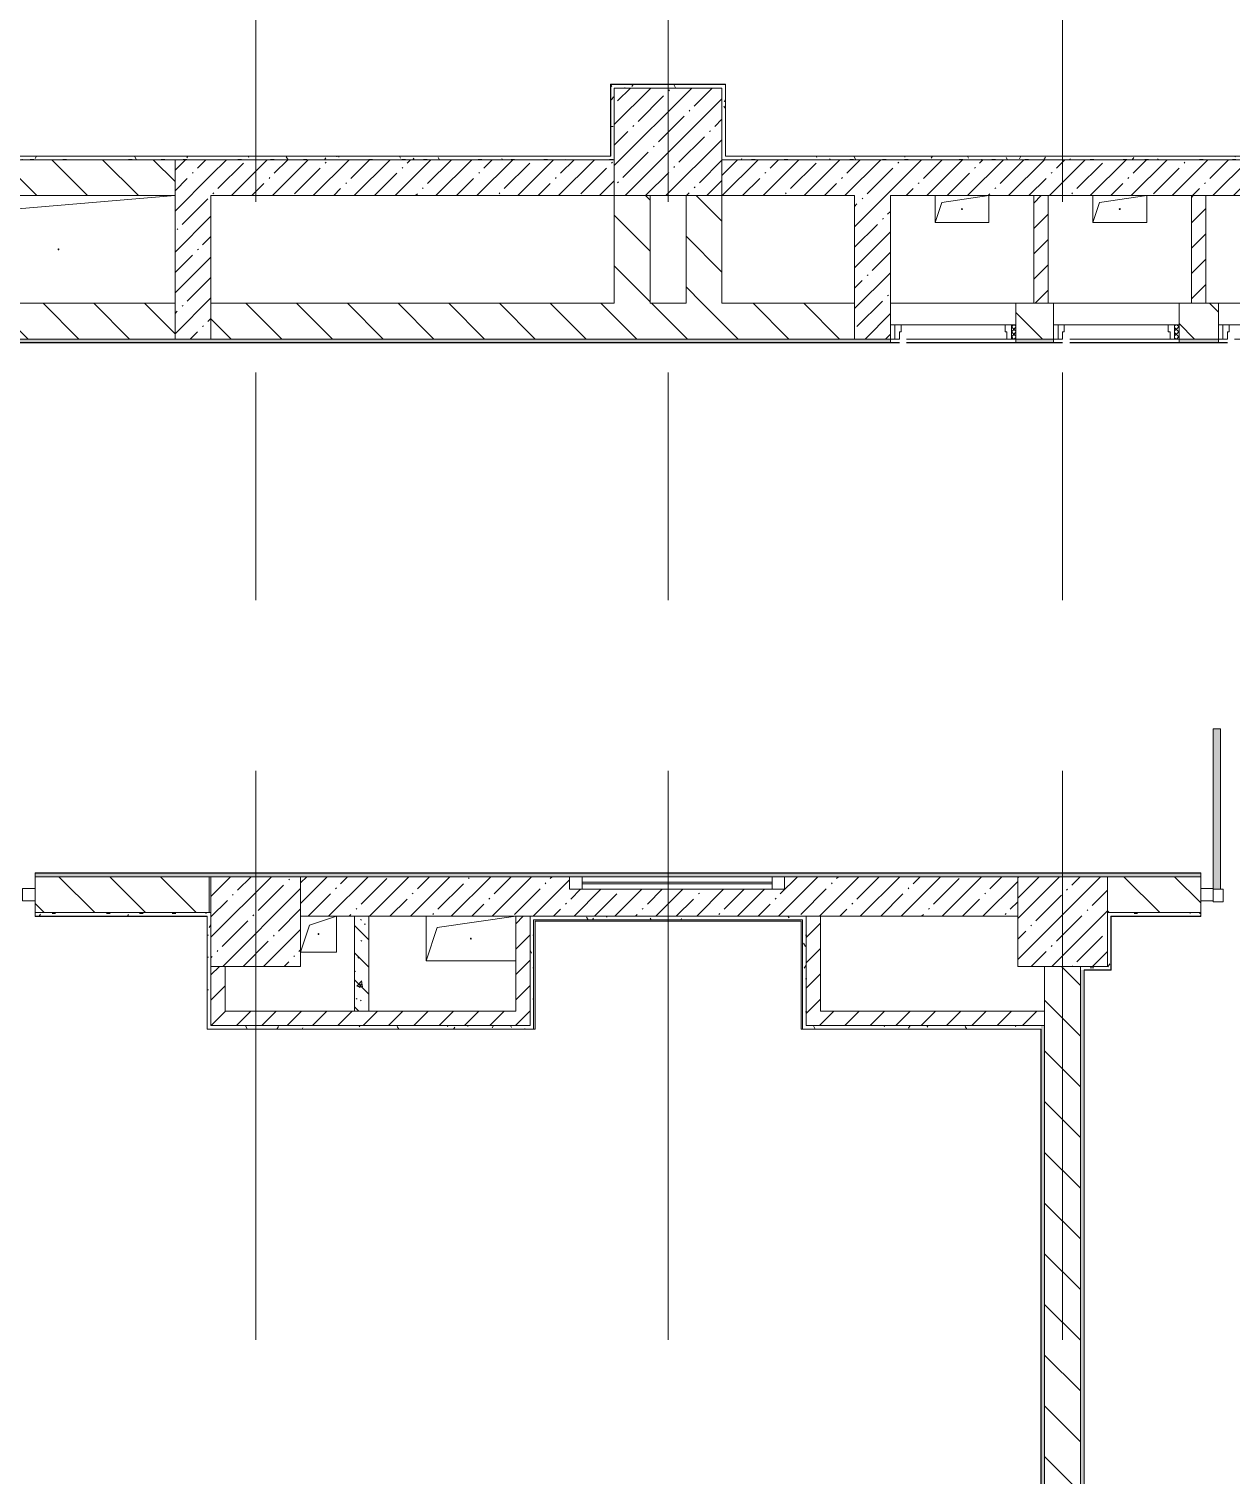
# Model space of a CAD drawing. Header units: millimetres. Extents: x -625 to 415037, y -3642 to 102118.
# Drawn here: x 199667 to 206372, y 79101 to 87169 of the extents above; entities that cross this region are included whole.
import ezdxf

# ---------------------------------------------------------------- set-up
doc = ezdxf.new("R2010")
doc.units = ezdxf.units.MM
doc.linetypes.add('Осевая', pattern=[6350, 1270, -952.5, 3175, -952.5])
doc.layers.add('A-AREA-PATT-2', color=7, linetype='Continuous', lineweight=5, true_color=0xcde0ef, transparency=1)
doc.layers.add('A-FLOR-PATT-1', color=7, linetype='Continuous', lineweight=9, true_color=0xeef6ff, transparency=0.5)
for name, color, linetype, lineweight in [('A-DETL-GENF', 7, 'Continuous', 9), ('A-DOOR-FRAM-2', 7, 'Continuous', 5), ('A-GENM', 7, 'Continuous', 9), ('A-GLAZ', 7, 'Continuous', 9), ('A-GLAZ-1', 7, 'Continuous', 5), ('A-GLAZ-CWMG', 7, 'Continuous', 9), ('A-GLAZ-CWMG-1', 7, 'Continuous', 20), ('A-WALL', 7, 'Continuous', 5), ('I-WALL', 7, 'Continuous', 5), ('S-COLS', 7, 'Continuous', 9), ('S-COLS-1', 7, 'Continuous', 5), ('Оси-2', 7, 'Осевая', 9)]:
    doc.layers.add(name, color=color, linetype=linetype, lineweight=lineweight)
for name, color, linetype, lineweight, true_color in [('A-DOOR-1', 7, 'Continuous', 5, 0xc0c0c0), ('A-DOOR-FRAM-1', 7, 'Continuous', 5, 0xc0c0c0), ('A-WALL-1', 9, 'Continuous', 5, 0x808080), ('A-WALL-FNSH-1', 9, 'Continuous', 5, 0x808080)]:
    doc.layers.add(name, color=color, linetype=linetype, lineweight=lineweight, true_color=true_color)
doc.layers.get('A-DOOR-1').off()
pattern_1 = [(45, (148772.12, 0), (-70.71068, 70.71068), [])]
pattern_2 = [(135, (148772.12, 0), (-141.42136, -141.42136), [])]
pattern_3 = [(45, (148772.12, 0), (-114.04925, 114.04925), []), (45, (148886.17, 0), (-114.04925, 114.04925), [201.612, -40.322, 6.706, -33.617])]
pattern_4 = [(45, (-171.384, 164.685), (-14.1421, 14.1421), []), (135, (-171.384, 164.685), (-14.1421, -14.1421), [])]
pattern_5 = [(0, (148772.123, 0), (243.84, 60.96), [20.117, -162.763, 20.117, -162.763, -975.36]), (0, (148772.123, 0), (243.84, 60.96), [-365.76, 20.117, -345.643, 20.117, -162.763, -426.72]), (0, (148772.123, 0), (243.84, 60.96), [-914.4, 20.117, -101.803, 20.117, -284.683]), (120, (148863.563, 30.48), (-174.71291, 180.691634), [20.117, -162.763, 20.117, -162.763, -975.36]), (120, (148863.563, 30.48), (-174.71291, 180.691634), [-365.76, 20.117, -345.643, 20.117, -162.763, -426.72]), (120, (148863.563, 30.48), (-174.71291, 180.691634), [-914.4, 20.117, -101.803, 20.117, -284.683]), (240, (148894.043, 152.4), (-69.12709, -241.651634), [20.117, -162.763, 20.117, -162.763, -975.36]), (240, (148894.043, 152.4), (-69.12709, -241.651634), [-365.76, 20.117, -345.643, 20.117, -162.763, -426.72]), (240, (148894.043, 152.4), (-69.12709, -241.651634), [-914.4, 20.117, -101.803, 20.117, -284.683])]

# ---------------------------------------------------------------- blocks, each defined once
blk = doc.blocks.new('BSC_Колонна _Прямоугольная - 500х500-V281-Объем проектирования 2 этажа')
at = {"layer": 'S-COLS-1'}
h = blk.add_hatch(dxfattribs=at)
h.set_pattern_fill('FP_7', color=256, style=0, pattern_type=2)
h.set_pattern_definition([(45, (-52160, -7650), (-114.04925, 114.04925), []), (45, (-52045.95, -7650), (-114.04925, 114.04925), [201.613, -40.323, 6.706, -33.617])])
h.paths.add_polyline_path([(-250, -250), (250, -250), (250, 250), (-250, 250), (-250, 30)])
for p, q in [((250, 250), (-250, 250)), ((-250, 250), (-250, -250)), ((250, -250), (250, 250)), ((-250, -250), (250, -250))]:
    blk.add_line(p, q, dxfattribs=at)
blk = doc.blocks.new('BSC_Колонна _Прямоугольная - 600х600-23205375-Объем проектирования 2 этажа')
at = {"layer": 'S-COLS-1'}
h = blk.add_hatch(dxfattribs=at)
h.set_pattern_fill('FP_54', color=256, style=0, pattern_type=2)
h.set_pattern_definition([(45, (-54460, -12000), (-114.04925, 114.04925), []), (45, (-54345.95, -12000), (-114.04925, 114.04925), [201.613, -40.323, 6.706, -33.617])])
h.paths.add_polyline_path([(300, -300), (300, 300), (-300, 300), (-300, -300), (288.8, -300)])
for p, q in [((300, 300), (-300, 300)), ((-300, 300), (-300, -300)), ((300, -300), (300, 300)), ((-300, -300), (300, -300))]:
    blk.add_line(p, q, dxfattribs=at)
blk = doc.blocks.new('BSC_Колонна _Прямоугольная - 500х500-V311-Объем проектирования 2 этажа')
at = {"layer": 'S-COLS-1'}
h = blk.add_hatch(dxfattribs=at)
h.set_pattern_fill('FP_64', color=256, style=0, pattern_type=2)
h.set_pattern_definition([(45, (-56660, -7650), (-114.04925, 114.04925), []), (45, (-56545.95, -7650), (-114.04925, 114.04925), [201.613, -40.323, 6.706, -33.617])])
h.paths.add_polyline_path([(100, -250), (250, -250), (250, 250), (-250, 250), (-250, -250), (-100, -250)])
for p, q in [((250, 250), (-250, 250)), ((-250, 250), (-250, -250)), ((250, -250), (250, 250)), ((-250, -250), (250, -250))]:
    blk.add_line(p, q, dxfattribs=at)
blk = doc.blocks.new('110_Дверь_СКБ_1Ст - д-18 700x2100h_Технический шкаф ЭОМ и СС-23257539-Объем проектирования 2 этажа')
at = {"layer": 'A-DOOR-FRAM-2'}
h = blk.add_hatch(dxfattribs=at)
h.set_pattern_fill('FP_122', color=256, style=0, pattern_type=2)
h.set_pattern_definition(pattern_4)
h.paths.add_polyline_path([(-337.5, 100), (-337.5, 20), (-312.5, 20), (-312.5, 100)])
at = {"layer": 'A-DOOR-FRAM-1'}
for p, q in [((-312.5, 100), (-337.5, 100)), ((-337.5, 100), (-337.5, 20)), ((-287.5, 100), (-312.5, 100)), ((-312.5, 100), (-312.5, 20)), ((-312.5, 20), (-312.5, 100)), ((-287.5, 60), (-287.5, 100)), ((-287.5, 100), (272.5, 100)), ((312.5, 100), (312.5, 60)), ((337.5, 100), (312.5, 100)), ((337.5, 20), (337.5, 100)), ((362.5, 100), (337.5, 100)), ((337.5, 100), (337.5, 20)), ((362.5, 20), (362.5, 100)), ((-337.5, 20), (-312.5, 20)), ((-312.5, 20), (-277.5, 20)), ((-277.5, 60), (-287.5, 60)), ((-277.5, 20), (-277.5, 60)), ((302.5, 20), (-277.5, 20)), ((312.5, 60), (302.5, 60)), ((302.5, 60), (302.5, 20)), ((302.5, 20), (337.5, 20)), ((337.5, 20), (362.5, 20))]:
    blk.add_line(p, q, dxfattribs=at)
blk = doc.blocks.new('110_Дверь_СКБ_1Ст - д-18 700x2100h_Технический шкаф ЭОМ и СС-V391-Объем проектирования 2 этажа')
at = {"layer": 'A-DOOR-FRAM-2'}
h = blk.add_hatch(dxfattribs=at)
h.set_pattern_fill('FP_122', color=256, style=0, pattern_type=2)
h.set_pattern_definition(pattern_4)
h.paths.add_polyline_path([(-337.5, 100), (-337.5, 20), (-312.5, 20), (-312.5, 100)])
at = {"layer": 'A-DOOR-FRAM-1'}
for p, q in [((-312.5, 100), (-337.5, 100)), ((-337.5, 100), (-337.5, 20)), ((-287.5, 100), (-312.5, 100)), ((-312.5, 100), (-312.5, 20)), ((-312.5, 20), (-312.5, 100)), ((-287.5, 60), (-287.5, 100)), ((-287.5, 100), (272.5, 100)), ((312.5, 100), (312.5, 60)), ((337.5, 100), (312.5, 100)), ((337.5, 20), (337.5, 100)), ((362.5, 100), (337.5, 100)), ((337.5, 100), (337.5, 20)), ((362.5, 20), (362.5, 100)), ((-337.5, 20), (-312.5, 20)), ((-312.5, 20), (-277.5, 20)), ((-277.5, 60), (-287.5, 60)), ((-277.5, 20), (-277.5, 60)), ((302.5, 20), (-277.5, 20)), ((312.5, 60), (302.5, 60)), ((302.5, 60), (302.5, 20)), ((302.5, 20), (337.5, 20)), ((337.5, 20), (362.5, 20))]:
    blk.add_line(p, q, dxfattribs=at)
blk = doc.blocks.new('GM_Отверстие прямоугольное _в плите_ - Отверстие-21620300-Объем проектирования 2 этажа')
at = {"layer": 'A-GENM'}
for p, q in [((-150, -75), (-150, 75)), ((-150, 75), (-150, -75)), ((-150, -75), (-112.5, 37.5)), ((-112.5, 37.5), (150, 75)), ((150, 75), (150, -75)), ((150, -75), (150, 75)), ((150, -75), (-150, -75)), ((-150, -75), (150, -75))]:
    blk.add_line(p, q, dxfattribs=at)
for start, end in [(360, 180), (180, 360)]:
    blk.add_arc((0, 0), 2.5, start, end, dxfattribs=at)
blk = doc.blocks.new('GM_Отверстие прямоугольное _в плите_ - Отверстие-21982256-Объем проектирования 2 этажа')
at = {"layer": 'A-GENM'}
for p, q in [((-650, -300), (-650, 300)), ((-650, 300), (-650, -300)), ((-550, 200), (650, 300)), ((-650, -300), (-550, 200))]:
    blk.add_line(p, q, dxfattribs=at)
for start, end in [(360, 180), (180, 360)]:
    blk.add_arc((0, 0), 2.5, start, end, dxfattribs=at)
blk = doc.blocks.new('GM_Отверстие прямоугольное _в плите_ - Отверстие-V417-Объем проектирования 2 этажа')
at = {"layer": 'A-GENM'}
for p, q in [((-250, -125), (-250, 125)), ((-250, 125), (-250, -125)), ((-187.5, 62.5), (250, 125)), ((-250, -125), (-187.5, 62.5)), ((250, -125), (-250, -125)), ((-250, -125), (250, -125))]:
    blk.add_line(p, q, dxfattribs=at)
for start, end in [(360, 180), (180, 360)]:
    blk.add_arc((0, 0), 2.5, start, end, dxfattribs=at)
blk = doc.blocks.new('GM_Отверстие прямоугольное _в плите_ - Отверстие-V431-Объем проектирования 2 этажа')
at = {"layer": 'A-GENM'}
for p, q in [((-50, 50), (100, 100)), ((100, 100), (100, -100)), ((100, -100), (100, 100)), ((-100, -100), (-50, 50)), ((100, -100), (-100, -100)), ((-100, -100), (100, -100))]:
    blk.add_line(p, q, dxfattribs=at)
for start, end in [(360, 180), (180, 360)]:
    blk.add_arc((0, 0), 2.5, start, end, dxfattribs=at)
blk = doc.blocks.new('120_Окно_СКБ_1Ст - 120_Окно_СКБ_1Ст 400х1200 EI30-24228621-Объем проектирования 2 этажа')
at = {"layer": 'A-GLAZ'}
for p, q in [((-600, 40), (-600, 110)), ((-600, 110), (-530, 110)), ((-530, 110), (-530, 40)), ((530, 40), (530, 110)), ((530, 110), (600, 110)), ((600, 110), (600, 40)), ((-530, 40), (-600, 40)), ((600, 40), (530, 40))]:
    blk.add_line(p, q, dxfattribs=at)
at = {"layer": 'A-GLAZ-1'}
for p, q in [((600, 110), (-600, 110)), ((-600, 40), (600, 40)), ((530, 80), (-530, 80)), ((530, 70), (-530, 70))]:
    blk.add_line(p, q, dxfattribs=at)
blk = doc.blocks.new('Прямоугольный импост - 50 x 70 мм-31700031-Объем проектирования 2 этажа')
at = {"layer": 'A-GLAZ-CWMG-1'}
for p, q in [((-70, 35), (0, 35)), ((-70, -35), (-70, 35)), ((0, 35), (0, -35)), ((0, -35), (-70, -35))]:
    blk.add_line(p, q, dxfattribs=at)
blk = doc.blocks.new('Дверь_Витражная_остекление_ - ДВН_ДАО_Главный вход_1200 в свету-31742133-Объем проектирования 2 этажа')
at = {"layer": 'A-DETL-GENF'}
for p, q in [((-607.5, 925), (-647.5, 925)), ((-647.5, 925), (-647.5, 35)), ((-607.5, 30), (-607.5, 925)), ((647.5, 430), (607.5, 430)), ((607.5, 430), (607.5, 30)), ((647.5, 35), (647.5, 430)), ((-647.5, 30), (-607.5, 30)), ((-592.5, 30), (-647.5, 30)), ((-592.5, -40), (-592.5, 30)), ((592.5, -40), (592.5, 30)), ((592.5, 30), (647.5, 30)), ((607.5, 30), (647.5, 30)), ((-647.5, -35), (-647.5, -40)), ((-647.5, -40), (-592.5, -40)), ((647.5, -40), (592.5, -40)), ((647.5, -35), (647.5, -40))]:
    blk.add_line(p, q, dxfattribs=at)
blk = doc.blocks.new('Прямоугольный импост - 50 x 70 мм-31701779-Объем проектирования 2 этажа')
at = {"layer": 'A-GLAZ-CWMG-1'}
for p, q in [((0, 35), (-70, 35)), ((-70, 35), (-70, -35)), ((0, -35), (0, 35)), ((-70, -35), (0, -35))]:
    blk.add_line(p, q, dxfattribs=at)
blk = doc.blocks.new('2floor')
at = {"layer": 'A-AREA-PATT-2'}
blk.add_hatch(color=256, dxfattribs=at).paths.add_polyline_path([(203973.6, 7050), (203977.6, 7050), (203977.6, 7656), (202486.1, 7656), (202486.1, 7050), (202490.1, 7050), (202490.1, 7652), (203973.6, 7652), (203973.6, 7051.1)])
at = {"layer": 'A-FLOR-PATT-1'}
h = blk.add_hatch(color=256, dxfattribs=at)
h.paths.add_polyline_path([(198527.1, 7900), (198567.1, 7900), (198567.1, 8230), (198527.1, 8230)])
h.paths.add_polyline_path([(197307.4, 7900), (197312.1, 7900), (197312.1, 8725), (197272.1, 8725), (197272.1, 7900)])
h.paths.add_polyline_path([(189658.1, 7900), (189698.1, 7900), (189698.1, 8230), (189658.1, 8230), (189658.1, 7920)])
h.paths.add_polyline_path([(206273.1, 7900), (206313.1, 7900), (206313.1, 8725), (206273.1, 8725), (206273.1, 7920)])
h.paths.add_polyline_path([(188403.1, 7900), (188443.1, 7900), (188443.1, 8725), (188403.1, 8725), (188403.1, 8043.3)])
h.paths.add_polyline_path([(207568.1, 7900), (207568.1, 8230), (207528.1, 8230), (207528.1, 7900)])
h.paths.add_polyline_path([(223953.1, 9422.3), (224252.1, 9422.3), (224252.1, 9462.3), (223953.1, 9462.3)])
h.paths.add_polyline_path([(224191.5, 10682.3), (224252.1, 10682.3), (224252.1, 10722.3), (223453.1, 10722.3), (223453.1, 10682.3), (223522.1, 10682.3)])
h = blk.add_hatch(color=256, dxfattribs=at)
h.paths.add_polyline_path([(207528.1, 7830), (207568.1, 7830), (207568.1, 7900), (207528.1, 7900), (207528.1, 7835)])
h.paths.add_polyline_path([(206273.1, 7830), (206313.1, 7830), (206313.1, 7900), (206273.1, 7900), (206273.1, 7835)])
at = {"layer": 'I-WALL'}
h = blk.add_hatch(dxfattribs=at)
h.set_pattern_fill('FP_191', color=256, style=0, pattern_type=2)
h.set_pattern_definition(pattern_5)
h.paths.add_polyline_path([(202912.1, 11920), (202932.1, 11920), (202932.1, 12320), (202912.1, 12320), (202912.1, 12083)])
h = blk.add_hatch(dxfattribs=at)
h.set_pattern_fill('FP_191', color=256, style=0, pattern_type=2)
h.set_pattern_definition(pattern_5)
h.paths.add_polyline_path([(203532.1, 12300), (203552.1, 12300.1), (203552.1, 12320), (202932.1, 12320), (202932.1, 12300), (203265.5, 12300)])
h = blk.add_hatch(dxfattribs=at)
h.set_pattern_fill('FP_191', color=256, style=0, pattern_type=2)
h.set_pattern_definition(pattern_5)
h.paths.add_polyline_path([(203532.1, 11900), (203552.1, 11921), (203552.1, 12300), (203532.1, 12300), (203532.1, 11920)])
h.paths.add_polyline_path([(203552.1, 11900), (203552.1, 11920), (203532.1, 11900)])
h = blk.add_hatch(dxfattribs=at)
h.set_pattern_fill('FP_23', color=256, style=0, pattern_type=2)
h.set_pattern_definition(pattern_2)
h.paths.add_polyline_path([(199182.1, 11700), (200482.1, 11700), (200482.1, 11900), (197532.1, 11900), (197532.4, 11700)])
h.paths.add_polyline_path([(193332.8, 11700), (194007.8, 11700), (194007.8, 11900), (191532.1, 11899.8), (191532.1, 11700), (192971, 11700)])
h.paths.add_polyline_path([(196232.8, 11700), (196932.1, 11700), (196932.1, 11900), (195457.8, 11900), (195457.8, 11700), (196032.8, 11700)])
h = blk.add_hatch(dxfattribs=at)
h.set_pattern_fill('FP_191', color=256, style=0, pattern_type=2)
h.set_pattern_definition(pattern_5)
h.paths.add_polyline_path([(197552.1, 11900), (202932.1, 11900), (202911.1, 11920), (197553.1, 11920)])
h.paths.add_polyline_path([(202932.1, 11900), (202932.1, 11920), (202912.1, 11920)])
h = blk.add_hatch(dxfattribs=at)
h.set_pattern_fill('FP_1', color=256, style=0, pattern_type=2)
h.set_pattern_definition(pattern_3)
h.paths.add_polyline_path([(200482.1, 10900), (200682.1, 10900.9), (200682.1, 11900), (200482.1, 11900), (200482.1, 10901.1)])
h = blk.add_hatch(dxfattribs=at)
h.set_pattern_fill('FP_1', color=256, style=0, pattern_type=2)
h.set_pattern_definition(pattern_3)
h.paths.add_polyline_path([(202932.1, 11700), (202932.1, 11900), (200682.1, 11900), (200682.1, 11700), (202419.3, 11700)])
h = blk.add_hatch(dxfattribs=at)
h.set_pattern_fill('FP_1', color=256, style=0, pattern_type=2)
h.set_pattern_definition(pattern_3)
h.paths.add_polyline_path([(209932.1, 11700), (214932.1, 11700), (214932.1, 11900), (209532.1, 11899.9), (209532.1, 11700), (209866.7, 11700)])
h.paths.add_polyline_path([(208871.2, 11700), (208932.1, 11700), (208932.1, 11900), (203532.1, 11900), (203532.1, 11700), (208112.1, 11700)])
h = blk.add_hatch(dxfattribs=at)
h.set_pattern_fill('FP_191', color=256, style=0, pattern_type=2)
h.set_pattern_definition(pattern_5)
h.paths.add_polyline_path([(204534.8, 11900), (208932.1, 11900), (208911.1, 11920), (203553.1, 11920), (203552.1, 11900), (204472.1, 11900)])
h.paths.add_polyline_path([(208932.1, 11900), (208932.1, 11920), (208912.1, 11920)])
h = blk.add_hatch(dxfattribs=at)
h.set_pattern_fill('FP_23', color=256, style=0, pattern_type=2)
h.set_pattern_definition(pattern_2)
h.paths.add_polyline_path([(203089.3, 11100), (203132.1, 11100), (203132.1, 11700), (202932.1, 11700), (202932.1, 11100)])
h = blk.add_hatch(dxfattribs=at)
h.set_pattern_fill('FP_23', color=256, style=0, pattern_type=2)
h.set_pattern_definition(pattern_2)
h.paths.add_polyline_path([(203448, 11100), (203532.1, 11100), (203532.1, 11700), (203332.1, 11700), (203332.1, 11100)])
h = blk.add_hatch(dxfattribs=at)
h.set_pattern_fill('FP_1', color=256, style=0, pattern_type=2)
h.set_pattern_definition(pattern_3)
h.paths.add_polyline_path([(204424.7, 10900), (204472.1, 10900), (204472.1, 11700), (204272.1, 11700), (204272.1, 10900), (204298.2, 10900)])
h = blk.add_hatch(dxfattribs=at)
h.set_pattern_fill('FP_22', color=256, style=0, pattern_type=2)
h.set_pattern_definition(pattern_1)
h.paths.add_polyline_path([(205351.4, 11100), (205351.4, 11700), (205271.4, 11700), (205271.4, 11100)])
h = blk.add_hatch(dxfattribs=at)
h.set_pattern_fill('FP_22', color=256, style=0, pattern_type=2)
h.set_pattern_definition(pattern_1)
h.paths.add_polyline_path([(206231.4, 11100), (206231.4, 11700), (206151.4, 11700), (206151.4, 11100)])
h = blk.add_hatch(dxfattribs=at)
h.set_pattern_fill('FP_23', color=256, style=0, pattern_type=2)
h.set_pattern_definition(pattern_2)
h.paths.add_polyline_path([(209732.1, 10900), (209932.1, 10900), (209932.1, 11100), (208112.1, 11100), (208112.1, 10900), (209593.9, 10900)])
h.paths.add_polyline_path([(197307.4, 10900), (200482.1, 10900), (200482.1, 11100), (196032.8, 11100), (196032.8, 10900)])
h.paths.add_polyline_path([(200682.1, 10900), (204272.1, 10900), (204272.1, 11100), (200682.1, 11100)])
h.paths.add_polyline_path([(205172.1, 10900), (205382.1, 10900), (205382.1, 11100), (205172.1, 11100), (205172.1, 10940.7)])
h.paths.add_polyline_path([(206082.1, 10900), (206302.1, 10900), (206302.1, 11100), (206082.1, 11100), (206082.1, 10980)])
h.paths.add_polyline_path([(207212.1, 10900), (207212.1, 11100), (207002.1, 11100), (207002.1, 10900)])
h = blk.add_hatch(dxfattribs=at)
h.set_pattern_fill('FP_191', color=256, style=0, pattern_type=2)
h.set_pattern_definition(pattern_5)
h.paths.add_polyline_path([(209732.1, 10880), (210132.1, 10880), (210132.1, 10900), (207912.1, 10900), (207912.1, 10880), (209593.9, 10880)])
h.paths.add_polyline_path([(207111.4, 10880), (207212.1, 10880), (207212.1, 10900), (207002.1, 10900), (207002.1, 10880), (207031.4, 10880)])
h.paths.add_polyline_path([(206302.1, 10880), (206302.1, 10900), (206082.1, 10900), (206082.1, 10880), (206231.4, 10880)])
h.paths.add_polyline_path([(201643.8, 10880), (204472.1, 10880), (204472.1, 10900), (196012.8, 10900), (196012.8, 10880), (200911.2, 10880)])
h.paths.add_polyline_path([(205172.1, 10880), (205382.1, 10880), (205382.1, 10900), (205172.1, 10900)])
h = blk.add_hatch(dxfattribs=at)
h.set_pattern_fill('FP_191', color=256, style=0, pattern_type=2)
h.set_pattern_definition(pattern_5)
h.paths.add_polyline_path([(223516.4, 7900), (223522.1, 7900), (223501.1, 7920), (222477.1, 7920), (222477.1, 7908), (222532.1, 7908), (222532.1, 7900), (223502.1, 7900)])
h.paths.add_polyline_path([(221022.1, 7900), (221023.1, 7908), (221077.1, 7908), (221077.1, 7920), (220507.1, 7920), (220507.1, 7908), (220537.1, 7908), (220537.1, 7900), (220872.1, 7900)])
h.paths.add_polyline_path([(219092.1, 7900), (219377.1, 7900), (219377.1, 7908), (219407.1, 7908), (219407.1, 7920), (218132.6, 7920), (218132.6, 7908), (218162.6, 7908), (218162.6, 7900), (218989.4, 7900)])
h.paths.add_polyline_path([(214402.1, 7900), (214697.1, 7900.9), (214697.1, 7908), (214727.1, 7908), (214727.1, 7920), (208703.1, 7920), (208703.1, 7900), (214182.1, 7900)])
h.paths.add_polyline_path([(216098.5, 7900), (217002.6, 7900), (217002.6, 7908), (217032.6, 7908), (217032.6, 7920), (215827.1, 7920), (215827.1, 7908), (215857.1, 7908), (215857.1, 7900), (215990.9, 7900)])
h.paths.add_polyline_path([(206203.1, 7900), (206203.1, 7920), (199702.1, 7920), (199702.1, 7900), (205980.2, 7900)])
h.paths.add_polyline_path([(196682.1, 7900), (197202.1, 7900), (197202.1, 7920), (190833.1, 7920), (190833.1, 7900), (196182.1, 7900)])
h.paths.add_polyline_path([(187532.1, 7900), (188333.1, 7900), (188333.1, 7920), (187532.1, 7919), (187512.6, 7900)])
h.paths.add_polyline_path([(187512.1, 7900), (187522.1, 7910), (187512.1, 7920), (187512.1, 7914.3)])
h = blk.add_hatch(dxfattribs=at)
h.set_pattern_fill('FP_23', color=256, style=0, pattern_type=2)
h.set_pattern_definition(pattern_2)
h.paths.add_polyline_path([(196702.1, 7700), (197202.1, 7700), (197202.1, 7900), (196682.1, 7900), (196682.1, 7700)])
h.paths.add_polyline_path([(200198.3, 7700), (200672.1, 7700.2), (200672.1, 7900), (199702.1, 7900), (199702.1, 7700)])
h = blk.add_hatch(dxfattribs=at)
h.set_pattern_fill('FP_1', color=256, style=0, pattern_type=2)
h.set_pattern_definition(pattern_3)
h.paths.add_polyline_path([(204082.1, 7680), (205182.1, 7680), (205182.1, 7900), (203882.1, 7900), (203882.1, 7830), (202682.1, 7830), (202682.1, 7900), (201182.1, 7900), (201182.1, 7680), (204002.1, 7680)])
h = blk.add_hatch(dxfattribs=at)
h.set_pattern_fill('FP_23', color=256, style=0, pattern_type=2)
h.set_pattern_definition(pattern_2)
h.paths.add_polyline_path([(205952.1, 7700), (206203.1, 7700), (206203.1, 7900), (205682.1, 7900), (205682.1, 7700)])
h.paths.add_polyline_path([(208703.1, 7700), (209682.1, 7700), (209682.1, 7900), (208703.1, 7900), (208703.1, 7856.3)])
h = blk.add_hatch(dxfattribs=at)
h.set_pattern_fill('FP_191', color=256, style=0, pattern_type=2)
h.set_pattern_definition(pattern_5)
h.paths.add_polyline_path([(199702.1, 7680), (200662.1, 7680), (200660.7, 7700), (199702.1, 7700)])
h.paths.add_polyline_path([(196916.2, 7680), (197202.1, 7680), (197202.1, 7700), (196702.1, 7700), (196702.1, 7680)])
h = blk.add_hatch(dxfattribs=at)
h.set_pattern_fill('FP_191', color=256, style=0, pattern_type=2)
h.set_pattern_definition(pattern_5)
h.paths.add_polyline_path([(200682.1, 7070), (200682.1, 7700), (200662.1, 7679), (200662.1, 7070)])
h.paths.add_polyline_path([(200662.1, 7680), (200682.1, 7700), (200662.1, 7700)])
h = blk.add_hatch(dxfattribs=at)
h.set_pattern_fill('FP_41', color=256, style=0, pattern_type=2)
h.set_pattern_definition([(135, (148772.12, 0), (-150.8683, -150.8683), [213.36, -35.56, 7.112, -35.56]), (135, (148772.12, 150.77), (-150.8683, -150.8683), []), (50, (148772.12, 0), (255.0577, -22.3145), [26.67, -293.37]), (355, (148772.12, 0), (-49.3404, 267.4791), [21.336, -234.696]), (100.451, (148793.38, -1.86), (205.7195, 245.1636), [22.666, -249.326]), (46.184, (148772.12, 71.12), (379.511, -58.86), [40.005, -440.055]), (96.636, (148803.75, 66.2), (332.3634, 346.399), [33.999, -373.989]), (351.184, (148772.12, 71.12), (332.367, 346.3953), [32.004, -352.044]), (21, (148807.68, 53.34), (212.2602, -143.1711), [26.67, -293.37]), (326, (148807.68, 53.34), (86.5224, 257.8632), [21.336, -234.696]), (71.451, (148825.37, 41.4), (298.784, 114.6901), [22.666, -249.326]), (37.5, (148772.12, 0), (4.32385, 118.37751), [6.706, -225.146, 6.706, -231.546, -235.585]), (37.5, (148772.12, 0), (4.32385, 118.37751), [-470.103, 6.706, -228.879]), (7.5, (148772.12, 0), (93.54758, 140.2533), [6.706, -129.134, 6.706, -219.812, -89.789]), (7.5, (148772.12, 0), (93.54758, 140.2533), [-362.356, 6.706, -83.083]), (327.5, (148692.82, 0), (189.82734, -8.02019), [6.706, -82.194, 6.706, -270.662, -368.046]), (327.5, (148692.82, 0), (189.82734, -8.02019), [-366.268, 6.706, -361.34]), (317.5, (148657.26, 0), (207.38114, 35.59764), [6.706, -108.864, 6.706, -177.495, -261.366]), (317.5, (148657.26, 0), (207.38114, 35.59764), [-299.771, 6.706, -254.66])])
h.paths.add_polyline_path([(201562.1, 7150), (201562.1, 7680), (201482.1, 7680), (201482.1, 7150), (201552.1, 7150)])
h = blk.add_hatch(dxfattribs=at)
h.set_pattern_fill('FP_22', color=256, style=0, pattern_type=2)
h.set_pattern_definition(pattern_1)
h.paths.add_polyline_path([(202382.1, 7070), (202462.1, 7070), (202462.1, 7680), (202382.1, 7680), (202382.1, 7150)])
h = blk.add_hatch(dxfattribs=at)
h.set_pattern_fill('FP_191', color=256, style=0, pattern_type=2)
h.set_pattern_definition(pattern_5)
h.paths.add_polyline_path([(202578.5, 7660), (203982.1, 7660.5), (203982.1, 7680), (202462.1, 7680), (202462.1, 7660), (202512.6, 7660)])
h = blk.add_hatch(dxfattribs=at)
h.set_pattern_fill('FP_191', color=256, style=0, pattern_type=2)
h.set_pattern_definition(pattern_5)
h.paths.add_polyline_path([(204002.1, 7070), (204002.1, 7680), (203982.1, 7680), (203982.1, 7070)])
h = blk.add_hatch(dxfattribs=at)
h.set_pattern_fill('FP_22', color=256, style=0, pattern_type=2)
h.set_pattern_definition(pattern_1)
h.paths.add_polyline_path([(204002.1, 7070), (204082.1, 7070), (204082.1, 7680), (204002.1, 7680), (204002.1, 7150)])
h = blk.add_hatch(dxfattribs=at)
h.set_pattern_fill('FP_191', color=256, style=0, pattern_type=2)
h.set_pattern_definition(pattern_5)
h.paths.add_polyline_path([(209661.1, 7680), (209682.1, 7700), (208703.1, 7700), (208703.1, 7680), (209411, 7680)])
h.paths.add_polyline_path([(209682.1, 7680), (209682.1, 7700), (209662.1, 7680)])
h.paths.add_polyline_path([(205980.2, 7680), (206203.1, 7680), (206203.1, 7700), (205682.1, 7700), (205703.1, 7680), (205952.1, 7680)])
h.paths.add_polyline_path([(205702.1, 7680), (205682.1, 7700), (205682.1, 7680)])
h = blk.add_hatch(dxfattribs=at)
h.set_pattern_fill('FP_191', color=256, style=0, pattern_type=2)
h.set_pattern_definition(pattern_5)
h.paths.add_polyline_path([(205702.1, 7380), (205702.1, 7680), (205682.1, 7680), (205682.9, 7380)])
h = blk.add_hatch(dxfattribs=at)
h.set_pattern_fill('FP_191', color=256, style=0, pattern_type=2)
h.set_pattern_definition(pattern_5)
h.paths.add_polyline_path([(202462.1, 7050), (202482.1, 7050), (202482.1, 7660), (202462.1, 7659.7), (202462.1, 7070)])
h = blk.add_hatch(dxfattribs=at)
h.set_pattern_fill('FP_22', color=256, style=0, pattern_type=2)
h.set_pattern_definition(pattern_1)
h.paths.add_polyline_path([(200682.1, 7150), (200762.1, 7150), (200762.1, 7400), (200682.1, 7400)])
h = blk.add_hatch(dxfattribs=at)
h.set_pattern_fill('FP_23', color=256, style=0, pattern_type=2)
h.set_pattern_definition(pattern_2)
h.paths.add_polyline_path([(205532.1, 425), (205532.1, 7400), (205332.1, 7400), (205332.1, 425)])
h = blk.add_hatch(dxfattribs=at)
h.set_pattern_fill('FP_191', color=256, style=0, pattern_type=2)
h.set_pattern_definition(pattern_5)
h.paths.add_polyline_path([(205681.7, 7380), (205682.1, 7380), (205682.1, 7400), (205532.1, 7400), (205532.1, 7380), (205680.7, 7380)])
h = blk.add_hatch(dxfattribs=at)
h.set_pattern_fill('FP_191', color=256, style=0, pattern_type=2)
h.set_pattern_definition(pattern_5)
h.paths.add_polyline_path([(205532.1, 450), (205552.1, 471), (205552.1, 7379), (205532.1, 7380), (205532.1, 470)])
h = blk.add_hatch(dxfattribs=at)
h.set_pattern_fill('FP_22', color=256, style=0, pattern_type=2)
h.set_pattern_definition(pattern_1)
h.paths.add_polyline_path([(201643.8, 7070), (202382.1, 7070), (202382.1, 7150), (200682.1, 7150), (200682.1, 7070), (201552.1, 7070)])
h = blk.add_hatch(dxfattribs=at)
h.set_pattern_fill('FP_22', color=256, style=0, pattern_type=2)
h.set_pattern_definition(pattern_1)
h.paths.add_polyline_path([(204082.1, 7070), (205030.6, 7070), (205030.6, 7150), (204082.1, 7150)])
h = blk.add_hatch(dxfattribs=at)
h.set_pattern_fill('FP_22', color=256, style=0, pattern_type=2)
h.set_pattern_definition(pattern_1)
h.paths.add_polyline_path([(205312.1, 7070), (205332.1, 7070), (205332.1, 7150), (205030.6, 7150), (205030.6, 7070), (205311.1, 7070)])
h = blk.add_hatch(dxfattribs=at)
h.set_pattern_fill('FP_191', color=256, style=0, pattern_type=2)
h.set_pattern_definition(pattern_5)
h.paths.add_polyline_path([(202462.1, 7050), (202462.1, 7070), (200662.1, 7068), (200662.1, 7050), (202459.4, 7050)])
h = blk.add_hatch(dxfattribs=at)
h.set_pattern_fill('FP_191', color=256, style=0, pattern_type=2)
h.set_pattern_definition(pattern_5)
h.paths.add_polyline_path([(205311.1, 7050), (205311.1, 7070), (203982.1, 7070), (203982.1, 7050), (205182.1, 7050)])
h = blk.add_hatch(dxfattribs=at)
h.set_pattern_fill('FP_191', color=256, style=0, pattern_type=2)
h.set_pattern_definition(pattern_5)
h.paths.add_polyline_path([(205332.1, 470), (205332.1, 7070), (205312.1, 7070), (205312.1, 471)])
at = {"layer": 'A-WALL'}
for p, q in [((203552.1, 12300), (203552.1, 11920)), ((197532.1, 11900), (202932.1, 11900)), ((202912.1, 11920), (197553.1, 11920)), ((203552.1, 11920), (208912.1, 11920)), ((205172.1, 11100), (205382.1, 11100)), ((206082.1, 11100), (206302.1, 11100)), ((196032.8, 10900), (204272.1, 10900)), ((204272.1, 10900), (204472.1, 10900)), ((205172.1, 10900), (205382.1, 10900)), ((206082.1, 10900), (206302.1, 10900)), ((206203.1, 7920), (199702.1, 7920)), ((200682.1, 7700), (199702.1, 7700)), ((200662.1, 7679), (200661.1, 7679)), ((205182.1, 7680), (201182.1, 7680)), ((202462.1, 7680), (202462.1, 7660)), ((205682.1, 7700), (206203.1, 7700)), ((205702.1, 7380), (205702.1, 7680)), ((205703.1, 7680), (205703.1, 7679)), ((202462.1, 7070), (202462.1, 7660)), ((202462.1, 7660), (202462.1, 7070)), ((205332.1, 7400), (205332.1, 425)), ((205552.1, 7380), (205552.1, 471)), ((205312.1, 7050), (203982.1, 7050)), ((205312.1, 470), (205312.1, 7050))]:
    blk.add_line(p, q, dxfattribs=at)
at = {"layer": 'A-WALL-1'}
for p, q in [((202912.1, 12320), (202912.1, 11920)), ((203552.1, 12320), (202912.1, 12320)), ((200482.1, 11900), (200482.1, 10900)), ((208932.1, 11900), (203532.1, 11900)), ((197532.1, 11700), (200482.1, 11700)), ((200682.1, 10900), (200682.1, 11700)), ((200682.1, 11700), (202932.1, 11700)), ((202932.1, 11700), (202932.1, 11100)), ((203132.1, 11100), (203132.1, 11700)), ((203332.1, 11700), (203332.1, 11100)), ((203532.1, 11100), (203532.1, 11700)), ((203532.1, 11700), (204272.1, 11700)), ((204272.1, 11700), (204272.1, 10900)), ((204472.1, 10980), (204472.1, 11700)), ((204472.1, 11700), (207912.1, 11700)), ((205271.4, 11700), (205271.4, 11100)), ((205351.4, 11100), (205351.4, 11700)), ((206151.4, 11700), (206151.4, 11100)), ((206231.4, 11100), (206231.4, 11700)), ((200482.1, 11100), (196232.8, 11100)), ((202932.1, 11100), (200682.1, 11100)), ((203332.1, 11100), (203132.1, 11100)), ((204272.1, 11100), (203532.1, 11100)), ((205172.1, 11100), (205172.1, 10980)), ((205382.1, 10980), (205382.1, 11100)), ((206082.1, 11100), (206082.1, 10980)), ((206302.1, 10980), (206302.1, 11100)), ((204472.1, 10880), (204472.1, 10900)), ((205172.1, 10900), (205172.1, 10880)), ((205382.1, 10880), (205382.1, 10900)), ((206082.1, 10900), (206082.1, 10880)), ((206302.1, 10880), (206302.1, 10900)), ((196011.8, 10880), (204472.1, 10880)), ((199702.1, 7920), (199702.1, 7680)), ((206203.1, 7680), (206203.1, 7920)), ((199702.1, 7900), (200682.1, 7900)), ((200672.1, 7700), (200672.1, 7900)), ((202682.1, 7900), (201182.1, 7900)), ((205182.1, 7900), (203882.1, 7900)), ((206203.1, 7900), (205682.1, 7900)), ((199702.1, 7680), (200662.1, 7680)), ((200662.1, 7680), (200662.1, 7679)), ((201482.1, 7680), (201482.1, 7150)), ((201562.1, 7150), (201562.1, 7680)), ((202382.1, 7680), (202382.1, 7150)), ((204002.1, 7680), (204002.1, 7070)), ((204082.1, 7150), (204082.1, 7680)), ((205702.1, 7680), (205703.1, 7680)), ((203982.1, 7660), (203982.1, 7050)), ((200682.1, 7400), (200682.1, 7070)), ((200762.1, 7150), (200762.1, 7400)), ((205532.1, 7400), (205532.1, 425)), ((205552.1, 7380), (205702.1, 7380)), ((202382.1, 7150), (200762.1, 7150)), ((205332.1, 7150), (204082.1, 7150)), ((200662.1, 7050), (202482.1, 7050)), ((202462.1, 7070), (200682.1, 7070)), ((205332.1, 7070), (204002.1, 7070))]:
    blk.add_line(p, q, dxfattribs=at)
at = {"layer": 'A-WALL-FNSH-1'}
for p, q in [((203553.1, 12321), (202911.1, 12321)), ((202911.1, 12321), (202911.1, 11921)), ((203552.1, 12320), (203552.1, 12300)), ((203553.1, 11920), (203553.1, 12321)), ((202911.1, 11921), (197552.1, 11921)), ((208911.1, 11921), (203552.1, 11921)), ((196011.8, 10879), (204472.1, 10879)), ((204472.1, 10879), (204472.1, 10880)), ((205382.1, 10880), (205172.1, 10880)), ((205172.1, 10880), (205172.1, 10879)), ((205172.1, 10879), (205382.1, 10879)), ((205382.1, 10879), (205382.1, 10880)), ((206302.1, 10880), (206082.1, 10880)), ((206082.1, 10880), (206082.1, 10879)), ((206082.1, 10879), (206302.1, 10879)), ((206302.1, 10879), (206302.1, 10880)), ((206203.1, 7921), (199702.1, 7921)), ((199702.1, 7921), (199702.1, 7920)), ((206203.1, 7920), (206203.1, 7921)), ((199702.1, 7680), (199702.1, 7679)), ((199702.1, 7679), (200661.1, 7679)), ((200661.1, 7679), (200661.1, 7049)), ((200662.1, 7050), (200662.1, 7679)), ((206203.1, 7680), (205703.1, 7680)), ((205703.1, 7379), (205703.1, 7679)), ((205703.1, 7679), (206203.1, 7679)), ((206203.1, 7679), (206203.1, 7680)), ((205553.1, 7379), (205703.1, 7379)), ((205553.1, 471), (205553.1, 7379)), ((200661.1, 7049), (202482.1, 7049)), ((202482.1, 7049), (202482.1, 7050)), ((203981.1, 7050), (203981.1, 7049)), ((203981.1, 7049), (205311.1, 7049)), ((205311.1, 7049), (205311.1, 471))]:
    blk.add_line(p, q, dxfattribs=at)
at = {"layer": 'I-WALL'}
for p, q in [((204472.1, 11100), (205172.1, 11100)), ((205382.1, 11100), (206082.1, 11100)), ((206302.1, 11100), (207002.1, 11100)), ((204472.1, 10880), (204522.1, 10880)), ((204522.1, 10879), (204472.1, 10879)), ((204562.1, 10880), (205172.1, 10880)), ((205172.1, 10879), (204562.1, 10879)), ((205382.1, 10880), (205432.1, 10880)), ((205432.1, 10879), (205382.1, 10879)), ((205472.1, 10880), (206082.1, 10880)), ((206082.1, 10879), (205472.1, 10879)), ((206302.1, 10880), (206352.1, 10880)), ((206352.1, 10879), (206302.1, 10879)), ((202482.1, 7660), (203981.6, 7660)), ((202482.1, 7050), (202482.1, 7660)), ((203973.6, 7652), (202490.1, 7652)), ((202490.1, 7652), (202490.1, 7050)), ((203973.6, 7050), (203973.6, 7652)), ((203981.6, 7660), (203981.6, 7050)), ((202482.1, 7050), (202490.1, 7050)), ((203973.6, 7050), (203981.6, 7050))]:
    blk.add_line(p, q, dxfattribs=at)
at = {"layer": 'Оси-2'}
for p, q in [((200932.1, 3093.7), (200932.1, 22398.1)), ((203232.1, 3093.7), (203232.1, 22398.1)), ((205432.1, 3093.7), (205432.1, 22398.1))]:
    blk.add_line(p, q, dxfattribs=at)
at = {"layer": 'A-DOOR-1', "rotation": 180}
for name, p in [('110_Дверь_СКБ_1Ст - д-18 700x2100h_Технический шкаф ЭОМ и СС-23257539-Объем проектирования 2 этажа', (204834.6, 11000)), ('110_Дверь_СКБ_1Ст - д-18 700x2100h_Технический шкаф ЭОМ и СС-V391-Объем проектирования 2 этажа', (205744.6, 11000)), ('110_Дверь_СКБ_1Ст - д-18 700x2100h_Технический шкаф ЭОМ и СС-V391-Объем проектирования 2 этажа', (206664.6, 11000))]:
    blk.add_blockref(name, p, dxfattribs=at)
at = {"layer": 'A-DOOR-1'}
blk.add_blockref('Дверь_Витражная_остекление_ - ДВН_ДАО_Главный вход_1200 в свету-31742133-Объем проектирования 2 этажа', (206920.6, 7800), dxfattribs=at)
at = {"layer": 'A-GENM'}
for name, p in [('GM_Отверстие прямоугольное _в плите_ - Отверстие-21982256-Объем проектирования 2 этажа', (199832.1, 11400)), ('GM_Отверстие прямоугольное _в плите_ - Отверстие-21620300-Объем проектирования 2 этажа', (204871.4, 11625)), ('GM_Отверстие прямоугольное _в плите_ - Отверстие-21620300-Объем проектирования 2 этажа', (205751.4, 11625)), ('GM_Отверстие прямоугольное _в плите_ - Отверстие-V431-Объем проектирования 2 этажа', (201282.1, 7580)), ('GM_Отверстие прямоугольное _в плите_ - Отверстие-V417-Объем проектирования 2 этажа', (202132.1, 7555))]:
    blk.add_blockref(name, p, dxfattribs=at)
at = {"layer": 'A-GLAZ', "color": 3}
blk.add_blockref('120_Окно_СКБ_1Ст - 120_Окно_СКБ_1Ст 400х1200 EI30-24228621-Объем проектирования 2 этажа', (203282.1, 7790), dxfattribs=at)
at = {"layer": 'A-GLAZ-CWMG', "extrusion": (0, 0, -1), "rotation": 180}
blk.add_blockref('Прямоугольный импост - 50 x 70 мм-31700031-Объем проектирования 2 этажа', (-199702.1, 7800), dxfattribs=at)
at = {"layer": 'A-GLAZ-CWMG', "rotation": 180}
blk.add_blockref('Прямоугольный импост - 50 x 70 мм-31701779-Объем проектирования 2 этажа', (206203.1, 7800), dxfattribs=at)
at = {"layer": 'S-COLS'}
for name, p in [('BSC_Колонна _Прямоугольная - 600х600-23205375-Объем проектирования 2 этажа', (203232.1, 12000)), ('BSC_Колонна _Прямоугольная - 500х500-V281-Объем проектирования 2 этажа', (200932.1, 7650)), ('BSC_Колонна _Прямоугольная - 500х500-V311-Объем проектирования 2 этажа', (205432.1, 7650))]:
    blk.add_blockref(name, p, dxfattribs=at)

msp = doc.modelspace()

# ---------------------------------------------------------------- block references
msp.add_blockref('2floor', (0, 74539.4))

doc.saveas('drawing.dxf')
